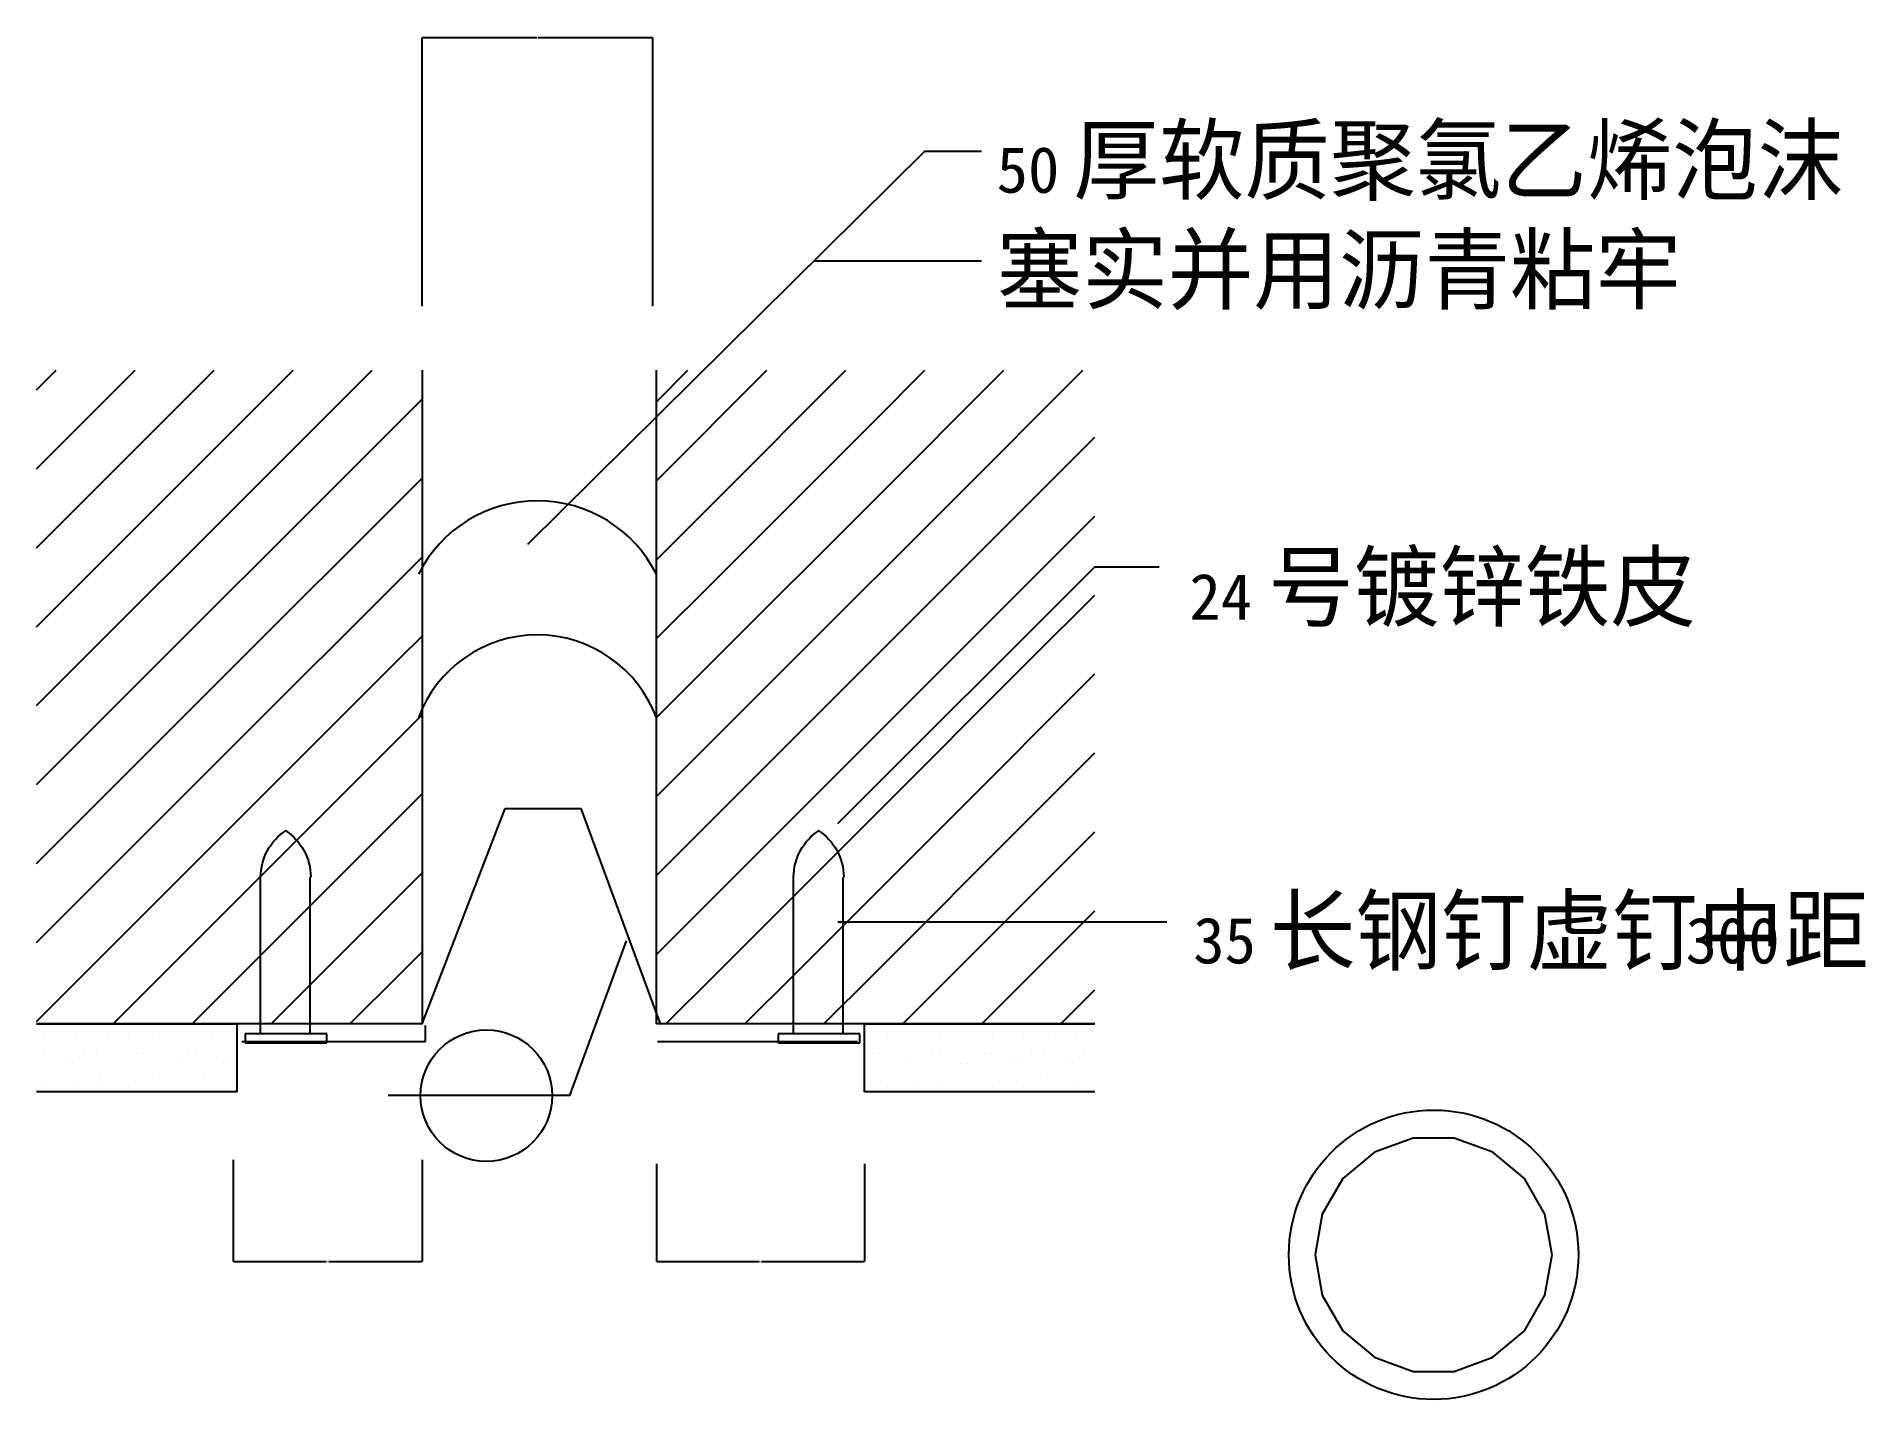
# Model space of a CAD drawing. Header units: metres. Extents: x 19056 to 20446, y 9056 to 10092.
import ezdxf

# ---------------------------------------------------------------- set-up
doc = ezdxf.new("R2010")
doc.units = ezdxf.units.M
doc.layers.add('PUB_DIM', color=3, linetype='Continuous')
doc.layers.add('PUB_TEXT', color=7, linetype='Continuous')
doc.dimstyles.get("Standard").update_dxf_attribs({"dimtxt": 2.5, "dimasz": 2.5, "dimexe": 1.25, "dimexo": 0.625, "dimtad": 1, "dimcen": 2.5, "dimazin": 3, "dimtfac": 1, "dimtmove": 0, "dimatfit": 3})

# ---------------------------------------------------------------- blocks, each defined once
blk = doc.blocks.new('BL_6226')
for p, q in [((-10, -2.15), (-10, 0)), ((-10, 0), (10, 0)), ((10, 0), (10, -2.15)), ((10, -2.15), (-10, -2.15)), ((-6.2, -2.15), (-6.2, -40.5)), ((5.87, -2.31), (5.87, -40.5))]:
    blk.add_line(p, q)
for centre, start, end in [((7.44, -40.47), 180.12, 236.94), ((-7.61, -40.47), 303.06, 359.88)]:
    blk.add_arc(centre, 13.64, start, end)
blk = doc.blocks.new('*D1')
for p, q in [((19205.39, 9238.38), (19205.39, 9161.03)), ((19348.97, 9238.38), (19348.97, 9161.03)), ((19205.64, 9161.03), (19276.18, 9161.03)), ((19278.18, 9161.03), (19348.72, 9161.03))]:
    blk.add_line(p, q)
at = {"layer": 'Defpoints'}
for p in [(19205.39, 9238.38), (19348.97, 9238.38), (19205.39, 9161.03)]:
    blk.add_point(p, dxfattribs=at)
at = {"layer": 'PUB_DIM', "insert": (19277.18, 9161.03), "char_height": 1, "attachment_point": 5}
blk.add_mtext('40', dxfattribs=at)
blk = doc.blocks.new('*D2')
for p, q in [((19527.02, 9235.51), (19527.02, 9161.03)), ((19684.97, 9235.51), (19684.97, 9161.03)), ((19527.27, 9161.03), (19604.995, 9161.03)), ((19606.995, 9161.03), (19684.72, 9161.03))]:
    blk.add_line(p, q)
at = {"layer": 'Defpoints'}
for p in [(19527.02, 9235.51), (19684.97, 9235.51), (19527.02, 9161.03)]:
    blk.add_point(p, dxfattribs=at)
at = {"layer": 'PUB_DIM', "insert": (19605.995, 9161.03), "char_height": 1, "attachment_point": 5}
blk.add_mtext('40', dxfattribs=at)
blk = doc.blocks.new('*D3')
for p, q in [((19348.97, 9887.35), (19348.97, 10091.57)), ((19349.22, 10091.57), (19436.06, 10091.57)), ((19437.06, 10091.57), (19523.9, 10091.57)), ((19524.15, 9887.35), (19524.15, 10091.57))]:
    blk.add_line(p, q)
at = {"layer": 'Defpoints'}
for p in [(19348.97, 10091.57), (19348.97, 9887.35), (19524.15, 9887.35)]:
    blk.add_point(p, dxfattribs=at)
at = {"layer": 'PUB_DIM', "insert": (19436.56, 10091.57), "char_height": 1, "attachment_point": 5}
blk.add_mtext('a', dxfattribs=at)

msp = doc.modelspace()

# ---------------------------------------------------------------- linework, layer by layer
for p, q in [((19056.06, 9763.64), (19130.95, 9838.53)), ((19056.06, 9823.64), (19070.95, 9838.53)), ((19091.81, 9739.39), (19190.95, 9838.53)), ((19211.81, 9739.39), (19310.95, 9838.53)), ((19211.81, 9799.39), (19250.95, 9838.53)), ((19527.02, 9754.6), (19610.95, 9838.53)), ((19527.02, 9814.6), (19550.95, 9838.53)), ((19571.81, 9739.39), (19670.95, 9838.53)), ((19691.81, 9739.39), (19790.95, 9838.53)), ((19691.81, 9799.39), (19730.95, 9838.53)), ((19751.81, 9739.39), (19850.95, 9838.53)), ((19271.81, 9739.39), (19348.97, 9816.56)), ((19091.81, 9679.39), (19211.81, 9799.39)), ((19211.81, 9799.39), (19211.81, 9799.39)), ((19571.81, 9679.39), (19691.81, 9799.39)), ((19691.81, 9799.39), (19691.81, 9799.39)), ((19811.81, 9739.39), (19860.14, 9787.73)), ((19331.81, 9739.39), (19348.97, 9756.56)), ((19056.06, 9703.64), (19091.81, 9739.39)), ((19091.81, 9619.39), (19211.81, 9739.39)), ((19091.81, 9739.39), (19091.81, 9739.39)), ((19151.81, 9619.39), (19271.81, 9739.39)), ((19211.81, 9619.39), (19331.81, 9739.39)), ((19211.81, 9739.39), (19211.81, 9739.39)), ((19271.81, 9739.39), (19271.81, 9739.39)), ((19331.81, 9739.39), (19331.81, 9739.39)), ((19527.02, 9694.6), (19571.81, 9739.39)), ((19571.81, 9619.39), (19691.81, 9739.39)), ((19571.81, 9739.39), (19571.81, 9739.39)), ((19631.81, 9619.39), (19751.81, 9739.39)), ((19691.81, 9619.39), (19811.81, 9739.39)), ((19691.81, 9739.39), (19691.81, 9739.39)), ((19751.81, 9739.39), (19751.81, 9739.39)), ((19811.81, 9739.39), (19811.81, 9739.39)), ((19811.81, 9679.39), (19860.14, 9727.73)), ((19331.81, 9679.39), (19348.97, 9696.56)), ((19056.06, 9643.64), (19091.81, 9679.39)), ((19091.81, 9679.39), (19091.81, 9679.39)), ((19211.81, 9559.39), (19331.81, 9679.39)), ((19331.81, 9679.39), (19331.81, 9679.39)), ((19527.02, 9634.6), (19571.81, 9679.39)), ((19571.81, 9679.39), (19571.81, 9679.39)), ((19691.81, 9559.39), (19811.81, 9679.39)), ((19811.81, 9679.39), (19811.81, 9679.39)), ((19811.81, 9619.39), (19860.14, 9667.73)), ((19331.81, 9619.39), (19348.97, 9636.56)), ((19056.06, 9523.64), (19151.81, 9619.39)), ((19056.06, 9583.64), (19091.81, 9619.39)), ((19091.81, 9499.39), (19211.81, 9619.39)), ((19091.81, 9619.39), (19091.81, 9619.39)), ((19151.81, 9619.39), (19151.81, 9619.39)), ((19211.81, 9499.39), (19331.81, 9619.39)), ((19211.81, 9619.39), (19211.81, 9619.39)), ((19331.81, 9619.39), (19331.81, 9619.39)), ((19527.02, 9514.6), (19631.81, 9619.39)), ((19527.02, 9574.6), (19571.81, 9619.39)), ((19571.81, 9499.39), (19691.81, 9619.39)), ((19571.81, 9619.39), (19571.81, 9619.39)), ((19631.81, 9619.39), (19631.81, 9619.39)), ((19691.81, 9499.39), (19811.81, 9619.39)), ((19691.81, 9619.39), (19691.81, 9619.39)), ((19811.81, 9619.39), (19811.81, 9619.39)), ((19751.81, 9499.39), (19860.14, 9607.73)), ((19271.81, 9499.39), (19348.97, 9576.56)), ((19091.81, 9439.39), (19211.81, 9559.39)), ((19211.81, 9559.39), (19211.81, 9559.39)), ((19571.81, 9439.39), (19691.81, 9559.39)), ((19691.81, 9559.39), (19691.81, 9559.39)), ((19811.81, 9499.39), (19860.14, 9547.73)), ((19331.81, 9499.39), (19348.97, 9516.56)), ((19348.97, 9341.76), (19412.15, 9505.43)), ((19412.15, 9505.43), (19469.59, 9505.43)), ((19469.59, 9505.43), (19529.89, 9341.76)), ((19056.06, 9463.64), (19091.81, 9499.39)), ((19091.81, 9379.39), (19211.81, 9499.39)), ((19091.81, 9499.39), (19091.81, 9499.39)), ((19151.81, 9379.39), (19271.81, 9499.39)), ((19211.81, 9379.39), (19331.81, 9499.39)), ((19211.81, 9499.39), (19211.81, 9499.39)), ((19271.81, 9499.39), (19271.81, 9499.39)), ((19331.81, 9499.39), (19331.81, 9499.39)), ((19527.02, 9454.6), (19571.81, 9499.39)), ((19571.81, 9379.39), (19691.81, 9499.39)), ((19571.81, 9499.39), (19571.81, 9499.39)), ((19631.81, 9379.39), (19751.81, 9499.39)), ((19691.81, 9379.39), (19811.81, 9499.39)), ((19691.81, 9499.39), (19691.81, 9499.39)), ((19751.81, 9499.39), (19751.81, 9499.39)), ((19811.81, 9499.39), (19811.81, 9499.39)), ((19811.81, 9439.39), (19860.14, 9487.73)), ((19331.81, 9439.39), (19348.97, 9456.56)), ((19056.06, 9403.64), (19091.81, 9439.39)), ((19091.81, 9439.39), (19091.81, 9439.39)), ((19234.17, 9341.76), (19331.81, 9439.39)), ((19331.81, 9439.39), (19331.81, 9439.39)), ((19527.02, 9394.6), (19571.81, 9439.39)), ((19571.81, 9439.39), (19571.81, 9439.39)), ((19714.17, 9341.76), (19811.81, 9439.39)), ((19811.81, 9439.39), (19811.81, 9439.39)), ((19811.81, 9379.39), (19860.14, 9427.73)), ((19331.81, 9379.39), (19348.97, 9396.56)), ((19056.06, 9343.64), (19091.81, 9379.39)), ((19091.81, 9379.39), (19091.81, 9379.39)), ((19114.17, 9341.76), (19151.81, 9379.39)), ((19151.81, 9379.39), (19151.81, 9379.39)), ((19174.17, 9341.76), (19211.81, 9379.39)), ((19211.81, 9379.39), (19211.81, 9379.39)), ((19294.17, 9341.76), (19331.81, 9379.39)), ((19331.81, 9379.39), (19331.81, 9379.39)), ((19534.17, 9341.76), (19571.81, 9379.39)), ((19571.81, 9379.39), (19571.81, 9379.39)), ((19594.17, 9341.76), (19631.81, 9379.39)), ((19631.81, 9379.39), (19631.81, 9379.39)), ((19654.17, 9341.76), (19691.81, 9379.39)), ((19691.81, 9379.39), (19691.81, 9379.39)), ((19774.17, 9341.76), (19811.81, 9379.39)), ((19811.81, 9379.39), (19811.81, 9379.39)), ((19834.17, 9341.76), (19860.14, 9367.73)), ((19351.42, 9328.25), (19351.42, 9340.55)), ((19062.21, 9333.39), (19062.21, 9333.39)), ((19069.81, 9330.99), (19069.81, 9330.99)), ((19085.81, 9333.39), (19085.81, 9333.39)), ((19102.21, 9333.39), (19102.21, 9333.39)), ((19109.81, 9330.99), (19109.81, 9330.99)), ((19125.81, 9333.39), (19125.81, 9333.39)), ((19142.21, 9333.39), (19142.21, 9333.39)), ((19149.81, 9330.99), (19149.81, 9330.99)), ((19165.81, 9333.39), (19165.81, 9333.39)), ((19182.21, 9333.39), (19182.21, 9333.39)), ((19189.81, 9330.99), (19189.81, 9330.99)), ((19205.81, 9333.39), (19205.81, 9333.39)), ((19211.94, 9328.25), (19351.42, 9328.25)), ((19228.36, 9327.4), (19257.08, 9327.4)), ((19527.83, 9328.25), (19679.62, 9328.25)), ((19639.02, 9327.4), (19664.86, 9327.4)), ((19685.81, 9333.39), (19685.81, 9333.39)), ((19702.21, 9333.39), (19702.21, 9333.39)), ((19709.81, 9330.99), (19709.81, 9330.99)), ((19725.81, 9333.39), (19725.81, 9333.39)), ((19742.21, 9333.39), (19742.21, 9333.39)), ((19749.81, 9330.99), (19749.81, 9330.99)), ((19765.81, 9333.39), (19765.81, 9333.39)), ((19782.21, 9333.39), (19782.21, 9333.39)), ((19789.81, 9330.99), (19789.81, 9330.99)), ((19805.81, 9333.39), (19805.81, 9333.39)), ((19822.21, 9333.39), (19822.21, 9333.39)), ((19829.81, 9330.99), (19829.81, 9330.99)), ((19845.81, 9333.39), (19845.81, 9333.39)), ((19056.61, 9319.39), (19056.61, 9319.39)), ((19061.81, 9319.39), (19061.81, 9319.39)), ((19077.81, 9311.39), (19077.81, 9311.39)), ((19083.41, 9311.39), (19083.41, 9311.39)), ((19091.81, 9319.39), (19091.81, 9319.39)), ((19096.61, 9319.39), (19096.61, 9319.39)), ((19101.81, 9319.39), (19101.81, 9319.39)), ((19117.81, 9311.39), (19117.81, 9311.39)), ((19123.41, 9311.39), (19123.41, 9311.39)), ((19131.81, 9319.39), (19131.81, 9319.39)), ((19136.61, 9319.39), (19136.61, 9319.39)), ((19141.81, 9319.39), (19141.81, 9319.39)), ((19157.81, 9311.39), (19157.81, 9311.39)), ((19163.41, 9311.39), (19163.41, 9311.39)), ((19171.81, 9319.39), (19171.81, 9319.39)), ((19176.61, 9319.39), (19176.61, 9319.39)), ((19181.81, 9319.39), (19181.81, 9319.39)), ((19197.81, 9311.39), (19197.81, 9311.39)), ((19203.41, 9311.39), (19203.41, 9311.39)), ((19691.81, 9319.39), (19691.81, 9319.39)), ((19696.61, 9319.39), (19696.61, 9319.39)), ((19701.81, 9319.39), (19701.81, 9319.39)), ((19717.81, 9311.39), (19717.81, 9311.39)), ((19723.41, 9311.39), (19723.41, 9311.39)), ((19731.81, 9319.39), (19731.81, 9319.39)), ((19736.61, 9319.39), (19736.61, 9319.39)), ((19741.81, 9319.39), (19741.81, 9319.39)), ((19757.81, 9311.39), (19757.81, 9311.39)), ((19763.41, 9311.39), (19763.41, 9311.39)), ((19771.81, 9319.39), (19771.81, 9319.39)), ((19776.61, 9319.39), (19776.61, 9319.39)), ((19781.81, 9319.39), (19781.81, 9319.39)), ((19797.81, 9311.39), (19797.81, 9311.39)), ((19803.41, 9311.39), (19803.41, 9311.39)), ((19811.81, 9319.39), (19811.81, 9319.39)), ((19816.61, 9319.39), (19816.61, 9319.39)), ((19821.81, 9319.39), (19821.81, 9319.39)), ((19837.81, 9311.39), (19837.81, 9311.39)), ((19843.41, 9311.39), (19843.41, 9311.39)), ((19851.81, 9319.39), (19851.81, 9319.39)), ((19856.61, 9319.39), (19856.61, 9319.39)), ((19063.81, 9304.19), (19063.81, 9304.19)), ((19103.81, 9304.19), (19103.81, 9304.19)), ((19143.81, 9304.19), (19143.81, 9304.19)), ((19183.81, 9304.19), (19183.81, 9304.19)), ((19703.81, 9304.19), (19703.81, 9304.19)), ((19743.81, 9304.19), (19743.81, 9304.19)), ((19783.81, 9304.19), (19783.81, 9304.19)), ((19823.81, 9304.19), (19823.81, 9304.19)), ((19062.21, 9293.39), (19062.21, 9293.39)), ((19069.81, 9290.99), (19069.81, 9290.99)), ((19085.81, 9293.39), (19085.81, 9293.39)), ((19102.21, 9293.39), (19102.21, 9293.39)), ((19109.81, 9290.99), (19109.81, 9290.99)), ((19125.81, 9293.39), (19125.81, 9293.39)), ((19142.21, 9293.39), (19142.21, 9293.39)), ((19149.81, 9290.99), (19149.81, 9290.99)), ((19165.81, 9293.39), (19165.81, 9293.39)), ((19182.21, 9293.39), (19182.21, 9293.39)), ((19189.81, 9290.99), (19189.81, 9290.99)), ((19205.81, 9293.39), (19205.81, 9293.39)), ((19685.81, 9293.39), (19685.81, 9293.39)), ((19702.21, 9293.39), (19702.21, 9293.39)), ((19709.81, 9290.99), (19709.81, 9290.99)), ((19725.81, 9293.39), (19725.81, 9293.39)), ((19742.21, 9293.39), (19742.21, 9293.39)), ((19749.81, 9290.99), (19749.81, 9290.99)), ((19765.81, 9293.39), (19765.81, 9293.39)), ((19782.21, 9293.39), (19782.21, 9293.39)), ((19789.81, 9290.99), (19789.81, 9290.99)), ((19805.81, 9293.39), (19805.81, 9293.39)), ((19822.21, 9293.39), (19822.21, 9293.39)), ((19829.81, 9290.99), (19829.81, 9290.99)), ((19845.81, 9293.39), (19845.81, 9293.39))]:
    msp.add_line(p, q)
for points in [[(19348.97, 9838.53), (19348.97, 9341.76), (19056.06, 9341.76)], [(19527.02, 9341.76), (19527.02, 9838.53)], [(19056.06, 9341.76), (19208.26, 9341.76), (19208.26, 9290.07), (19056.06, 9290.07)], [(19860.14, 9341.76), (19527.02, 9341.76)], [(19684.97, 9290.07), (19684.97, 9341.76), (19860.14, 9341.76)], [(19860.14, 9290.07), (19684.97, 9290.07)]]:
    msp.add_lwpolyline(points)
for centre, radius, start, end in [((19436.56, 9638.24), 101.14, 26.57, 153.43), ((19436.56, 9541.02), 96.4, 20.23, 159.77)]:
    msp.add_arc(centre, radius, start, end)
at = {"layer": 'PUB_DIM'}
msp.add_line((19646.83, 9921.81), (19773.99, 9921.81), dxfattribs=at)
for points in [[(19429.38, 9706.44), (19730.91, 10005.08), (19773.99, 10005.08)], [(19664.86, 9493.95), (19860.14, 9689.21), (19908.96, 9689.21)], [(19664.86, 9419.29), (19914.71, 9419.29)], [(19504.05, 9404.93), (19460.97, 9287.2), (19323.13, 9287.2)], [(20207.43, 9166.3), (20202, 9197.08), (20186.37, 9224.15), (20162.43, 9244.24), (20133.06, 9254.93), (20101.8, 9254.93), (20072.43, 9244.24), (20048.48, 9224.15), (20032.85, 9197.08), (20027.43, 9166.3), (20032.85, 9135.52), (20048.48, 9108.45), (20072.43, 9088.36), (20101.8, 9077.66), (20133.06, 9077.66), (20162.43, 9088.36), (20186.37, 9108.45), (20202, 9135.52), (20207.43, 9166.3)]]:
    msp.add_lwpolyline(points, dxfattribs=at)
for centre, radius in [((19397.79, 9287.2), 50), ((20117.43, 9166.3), 110)]:
    msp.add_circle(centre, radius, dxfattribs=at)

# ---------------------------------------------------------------- block references
at = {"xscale": -3.11, "yscale": 3.11, "zscale": 3.11, "rotation": 180}
for p in [(19245.59, 9327.4), (19650.51, 9327.4)]:
    msp.add_blockref('BL_6226', p, dxfattribs=at)

# ---------------------------------------------------------------- texts
at = {"layer": 'PUB_TEXT'}
for s, height, p in [('厚软质聚氯乙烯泡沫', 50, (19843.77, 9973.49)), ('50', 35, (19785.48, 9973.49)), ('塞实并用沥青粘牢', 50, (19785.48, 9890.22)), ('号镀锌铁皮', 50, (19991.75, 9649.01)), ('24', 35, (19931.94, 9649.01)), ('长钢钉虚钉中距', 50, (19993.1, 9387.7)), ('35', 35, (19934.81, 9387.7)), ('300', 35, (20308.91, 9387.7))]:
    msp.add_text(s, height=height, dxfattribs=at).set_placement(p)

# ---------------------------------------------------------------- dimensions: what is measured, and where the dimension line sits
at = {"layer": 'PUB_DIM'}
for base, p1, p2, text, picture, middle in [((19348.97, 10091.57), (19348.97, 9887.35), (19524.15, 9887.35), 'a', '*D3', (19436.56, 10091.57)), ((19205.39, 9161.03), (19205.39, 9238.38), (19348.97, 9238.38), '40', '*D1', (19277.18, 9161.03)), ((19527.02, 9161.03), (19527.02, 9235.51), (19684.97, 9235.51), '40', '*D2', (19605.995, 9161.03))]:
    dim = msp.add_linear_dim(base=base, p1=p1, p2=p2, text=text, dimstyle='Standard', dxfattribs=at)
    dim.commit()
    dim.dimension.update_dxf_attribs({"geometry": picture, "text_midpoint": middle})

doc.saveas('drawing.dxf')
